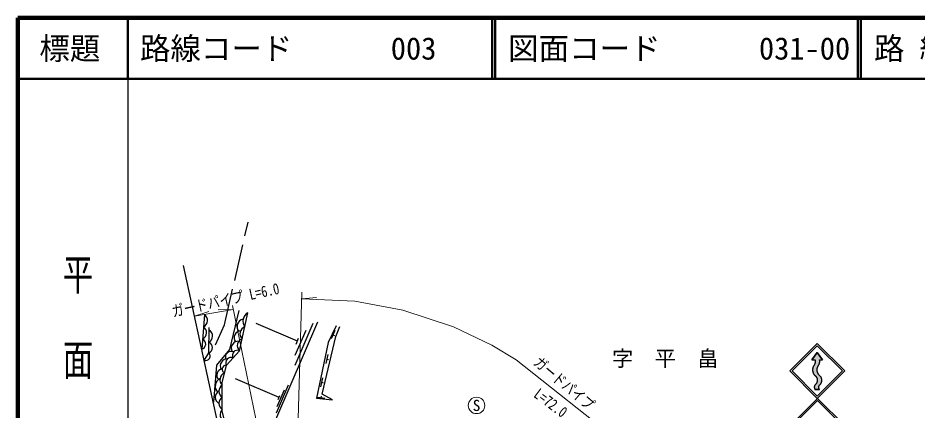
# Model space of a CAD drawing. Units: millimetres at full size, sheet at 1:1000; details may follow other scales. Extents: x 40000 to 680000, y 20000 to 380000.
# Drawn here: x 40000 to 187445, y 315648 to 380000 of the extents above; entities that cross this region are included whole.
import ezdxf
from ezdxf.enums import TextEntityAlignment as Align

# ---------------------------------------------------------------- set-up
doc = ezdxf.new("R2010")
doc.units = ezdxf.units.MM
doc.header["$LTSCALE"] = 1000
doc.linetypes.add('DASHED', pattern=[7.5, 6, -1.5])
for name, color, linetype, lineweight in [('M-BGD', 7, 'Continuous', 25), ('M-BMK-OTRS', 5, 'Continuous', 25), ('M-BMK-ROW', 30, 'DASHED', 25), ('M-STR-HTXT', 7, 'Continuous', 13), ('M-STR-STRC', 7, 'Continuous', 25), ('M-TTL', 2, 'Continuous', 140), ('M-TTL-BAND', 7, 'Continuous', 25), ('M-TTL-LINE', 7, 'Continuous', 50)]:
    doc.layers.add(name, color=color, linetype=linetype, lineweight=lineweight)
doc.layers.add('M-BMK-HTXT', color=7, linetype='Continuous')
doc.layers.add('M-TTL-TXT', color=7, linetype='Continuous')
doc.styles.add('@ＭＳ ゴシック', font='')
doc.styles.add('ＭＳ ゴシック', font='')
doc.styles.get('@ＭＳ ゴシック').set_extended_font_data('@MS Gothic')
doc.styles.get('ＭＳ ゴシック').set_extended_font_data('MS Gothic')

msp = doc.modelspace()

# ---------------------------------------------------------------- hatches: boundary and pattern name
at = {"layer": 'M-STR-STRC'}
msp.add_hatch(color=256, dxfattribs=at).paths.add_polyline_path([(171065, 322215), (171065, 322267), (171066, 322318), (171070, 322369), (171076, 322420), (171084, 322471), (171094, 322521), (171106, 322571), (171120, 322620), (171136, 322669), (171153, 322717), (171173, 322764), (171194, 322811), (171217, 322857), (171242, 322901), (171269, 322945), (171280, 322962), (171306, 323001), (171330, 323041), (171352, 323082), (171373, 323124), (171393, 323167), (171410, 323210), (171426, 323254), (171440, 323299), (171452, 323344), (171463, 323390), (171472, 323436), (171479, 323482), (171484, 323529), (171487, 323576), (171489, 323623), (171488, 323670), (171486, 323716), (171482, 323763), (171476, 323810), (171468, 323856), (171467, 323861), (171967, 323861), (171092, 325111), (170217, 323861), (170717, 323861), (170725, 323815), (170731, 323768), (170736, 323722), (170738, 323675), (170739, 323628), (170737, 323581), (170734, 323534), (170729, 323488), (170723, 323441), (170714, 323395), (170704, 323350), (170692, 323304), (170678, 323260), (170662, 323215), (170645, 323172), (170626, 323129), (170605, 323087), (170582, 323046), (170558, 323005), (170533, 322966), (170530, 322962), (170502, 322918), (170477, 322874), (170453, 322829), (170431, 322782), (170411, 322735), (170392, 322687), (170376, 322639), (170361, 322590), (170349, 322540), (170338, 322490), (170329, 322439), (170322, 322388), (170318, 322337), (170315, 322286), (170314, 322235), (170316, 322184), (170319, 322132), (170324, 322081), (170332, 322031), (170341, 321980), (170352, 321930), (170366, 321881), (170381, 321832), (170398, 321784), (170417, 321736), (170438, 321689), (170460, 321643), (170485, 321598), (170511, 321554), (170539, 321511), (170569, 321469), (170600, 321428), (170633, 321389), (170667, 321351), (170703, 321314), (170717, 321300), (170747, 321276), (170775, 321251), (170803, 321226), (170829, 321199), (170855, 321171), (170879, 321142), (170902, 321112), (170924, 321081), (170945, 321050), (170964, 321017), (170982, 320984), (170999, 320950), (171015, 320916), (171029, 320881), (171042, 320845), (171053, 320809), (171063, 320773), (171072, 320736), (171079, 320699), (171084, 320662), (171088, 320624), (171091, 320586), (171092, 320549), (171092, 320511), (171090, 320473), (171087, 320435), (171082, 320398), (171076, 320361), (171068, 320324), (171059, 320287), (171049, 320251), (171037, 320215), (171023, 320180), (171009, 320145), (170992, 320111), (170975, 320077), (170956, 320044), (170936, 320012), (170915, 319981), (170893, 319951), (170869, 319921), (170844, 319893), (170818, 319865), (170791, 319839), (170763, 319813), (170734, 319789), (170717, 319775), (170703, 319754), (170689, 319733), (170676, 319711), (170664, 319688), (170653, 319666), (170643, 319642), (170634, 319618), (170625, 319594), (170618, 319570), (170611, 319545), (170606, 319520), (170602, 319495), (170598, 319470), (170596, 319445), (170594, 319419), (170594, 319394), (170594, 319368), (170596, 319343), (170598, 319317), (170602, 319292), (170606, 319267), (170612, 319242), (170618, 319217), (170626, 319193), (170634, 319169), (170643, 319145), (170654, 319122), (170665, 319099), (170677, 319077), (170690, 319055), (170703, 319033), (170717, 319013), (171467, 319013), (171446, 319043), (171421, 319084), (171399, 319127), (171380, 319172), (171365, 319218), (171354, 319266), (171347, 319314), (171343, 319362), (171343, 319411), (171347, 319459), (171355, 319507), (171366, 319554), (171381, 319600), (171400, 319645), (171422, 319688), (171447, 319729), (171468, 319757), (171497, 319782), (171526, 319807), (171554, 319834), (171581, 319862), (171606, 319890), (171631, 319920), (171654, 319951), (171676, 319982), (171697, 320015), (171717, 320048), (171735, 320082), (171752, 320117), (171767, 320152), (171781, 320188), (171794, 320224), (171805, 320261), (171815, 320298), (171823, 320336), (171830, 320374), (171835, 320412), (171839, 320450), (171842, 320489), (171842, 320527), (171842, 320566), (171839, 320604), (171836, 320643), (171830, 320681), (171824, 320719), (171815, 320757), (171806, 320794), (171795, 320831), (171782, 320867), (171768, 320903), (171753, 320938), (171736, 320973), (171718, 321007), (171698, 321040), (171678, 321073), (171656, 321104), (171632, 321135), (171608, 321165), (171582, 321194), (171556, 321222), (171528, 321248), (171499, 321274), (171469, 321298), (171467, 321301), (171430, 321337), (171395, 321375), (171362, 321413), (171330, 321454), (171300, 321495), (171271, 321538), (171245, 321581), (171220, 321626), (171196, 321672), (171175, 321718), (171155, 321765), (171137, 321813), (171121, 321862), (171107, 321912), (171095, 321961), (171085, 322012), (171077, 322062), (171071, 322113), (171067, 322164)])

# ---------------------------------------------------------------- linework, layer by layer
at = {"layer": 'M-BGD'}
for p, q in [((70596, 331310), (70146, 325625)), ((85818, 326948), (79061, 329850)), ((85441, 323029), (88401, 329920)), ((85482, 324644), (87258, 328779)), ((85611, 326466), (86026, 327430)), ((91988, 328689), (91339, 327336)), ((91664, 328013), (91934, 327883)), ((90815, 324749), (90503, 323281)), ((90659, 324015), (90953, 323953)), ((82817, 317698), (75672, 320767)), ((89940, 320932), (89628, 319465)), ((89784, 320199), (90077, 320136)), ((82382, 315165), (84355, 319759)), ((82501, 316202), (83685, 318958)), ((82679, 317377), (82955, 318020)), ((89137, 317737), (90331, 317619)), ((89734, 317678), (89758, 317917))]:
    msp.add_line(p, q, dxfattribs=at)
for points in [[(76199, 332002), (74692, 325610), (72537, 323009), (72052, 316915)], [(75397, 307940), (73512, 315483), (73504, 320096), (74185, 323006), (76342, 325390), (77720, 331613)], [(70548, 323787), (71309, 325050), (71366, 329207)], [(77109, 308209), (80078, 309018), (89153, 330151)], [(92202, 329484), (90883, 326732), (88940, 317592), (91568, 317331), (89883, 318244), (92113, 327741), (92811, 329342)]]:
    msp.add_lwpolyline(points, dxfattribs=at)
for centre, radius, start, end in [((69930, 330360), 1160, 295.96377, 54.99339), ((77202, 329324), 1289, 103.33093, 215.72353), ((78387, 330249), 1518, 116.07159, 218.95678), ((69772, 328366), 1160, 295.96377, 54.99339), ((77565, 328192), 1160, 107.99937, 227.029), ((70757, 327767), 1160, 299.70739, 58.73701), ((76625, 327510), 1160, 95.91886, 214.94848), ((77133, 326239), 1160, 107.99937, 227.029), ((69866, 326501), 920, 287.71598, 63.24119), ((70968, 325909), 925, 291.66549, 66.77892), ((76142, 325783), 1160, 86.49525, 205.52487), ((70766, 324516), 761, 253.36512, 44.51729), ((75006, 324298), 989, 66.28541, 196.39218), ((76009, 324607), 851, 67.00547, 208.70706), ((74334, 322892), 1160, 88.31075, 207.34037), ((74130, 322338), 670, 85.29752, 248.37112), ((74931, 323415), 851, 67.00547, 208.70706), ((73612, 321399), 1008, 98.55106, 227.22241), ((74279, 320616), 1168, 109.84521, 228.45579), ((73697, 319554), 1348, 115.29619, 224.99813), ((73525, 317742), 1160, 120.5848, 239.61442), ((74095, 318743), 1160, 120.5848, 239.61442), ((74098, 316743), 1160, 120.5848, 239.61442), ((74325, 314882), 1184, 133.41583, 251.1234)]:
    msp.add_arc(centre, radius, start, end, dxfattribs=at)
at = {"layer": 'M-BMK-OTRS'}
msp.add_line((84711, 259064), (67134, 339389), dxfattribs=at)
at = {"layer": 'M-BMK-ROW'}
msp.add_lwpolyline([(72393, 326375), (73859, 329615), (77741, 346470)], dxfattribs=at)
at = {"layer": 'M-STR-HTXT'}
for p, q in [((85837, 310795), (86570, 335016)), ((86537, 333903), (88981, 334132)), ((68959, 331051), (75297, 332147)), ((68959, 331051), (71296, 331802)), ((75297, 332147), (72843, 332069)), ((79688, 310854), (75162, 332802))]:
    msp.add_line(p, q, dxfattribs=at)
msp.add_lwpolyline([(86537, 333903), (95249, 333499), (103101, 332055), (111404, 329303), (117709, 326309), (121680, 323873), (138840, 310306), (146472, 304304), (149736, 302574), (154372, 300677)], dxfattribs=at)
msp.add_circle((115203, 316403), 1350, dxfattribs=at)
at = {"layer": 'M-STR-STRC'}
for p, q in [((166593, 322063), (171093, 326563)), ((166947, 322063), (171093, 326209)), ((175593, 322062), (171093, 326563)), ((175240, 322062), (171093, 326209)), ((170217, 323861), (171092, 325111)), ((171092, 325111), (171967, 323861)), ((170217, 323861), (170717, 323861)), ((171467, 323861), (171967, 323861)), ((166593, 322063), (171093, 317562)), ((166947, 322063), (171093, 317916)), ((171093, 317562), (175593, 322062)), ((171093, 317916), (175240, 322062)), ((171467, 319013), (170717, 319013)), ((166640, 313054), (171140, 317554)), ((166993, 313054), (171140, 317201)), ((175640, 313054), (171140, 317554)), ((175286, 313054), (171140, 317201))]:
    msp.add_line(p, q, dxfattribs=at)
msp.add_lwpolyline([(171092, 325111), (170217, 323861), (170717, 323861), (170725, 323815), (170731, 323768), (170736, 323722), (170738, 323675), (170739, 323628), (170737, 323581), (170734, 323534), (170729, 323488), (170723, 323441), (170714, 323395), (170704, 323350), (170692, 323304), (170678, 323260), (170662, 323215), (170645, 323172), (170626, 323129), (170605, 323087), (170582, 323046), (170558, 323005), (170533, 322966), (170530, 322962), (170502, 322918), (170477, 322874), (170453, 322829), (170431, 322782), (170411, 322735), (170392, 322687), (170376, 322639), (170361, 322590), (170349, 322540), (170338, 322490), (170329, 322439), (170322, 322388), (170318, 322337), (170315, 322286), (170314, 322235), (170316, 322184), (170319, 322132), (170324, 322081), (170332, 322031), (170341, 321980), (170352, 321930), (170366, 321881), (170381, 321832), (170398, 321784), (170417, 321736), (170438, 321689), (170460, 321643), (170485, 321598), (170511, 321554), (170539, 321511), (170569, 321469), (170600, 321428), (170633, 321389), (170667, 321351), (170703, 321314), (170717, 321300), (170747, 321276), (170775, 321251), (170803, 321226), (170829, 321199), (170855, 321171), (170879, 321142), (170902, 321112), (170924, 321081), (170945, 321050), (170964, 321017), (170982, 320984), (170999, 320950), (171015, 320916), (171029, 320881), (171042, 320845), (171053, 320809), (171063, 320773), (171072, 320736), (171079, 320699), (171084, 320662), (171088, 320624), (171091, 320586), (171092, 320549), (171092, 320511), (171090, 320473), (171087, 320435), (171082, 320398), (171076, 320361), (171068, 320324), (171059, 320287), (171049, 320251), (171037, 320215), (171023, 320180), (171009, 320145), (170992, 320111), (170975, 320077), (170956, 320044), (170936, 320012), (170915, 319981), (170893, 319951), (170869, 319921), (170844, 319893), (170818, 319865), (170791, 319839), (170763, 319813), (170734, 319789), (170717, 319775), (170703, 319754), (170689, 319733), (170676, 319711), (170664, 319688), (170653, 319666), (170643, 319642), (170634, 319618), (170625, 319594), (170618, 319570), (170611, 319545), (170606, 319520), (170602, 319495), (170598, 319470), (170596, 319445), (170594, 319419), (170594, 319394), (170594, 319368), (170596, 319343), (170598, 319317), (170602, 319292), (170606, 319267), (170612, 319242), (170618, 319217), (170626, 319193), (170634, 319169), (170643, 319145), (170654, 319122), (170665, 319099), (170677, 319077), (170690, 319055), (170703, 319033), (170717, 319013), (171467, 319013), (171453, 319033), (171440, 319053), (171427, 319074), (171415, 319095), (171404, 319117), (171394, 319139), (171385, 319161), (171377, 319184), (171369, 319207), (171363, 319230), (171357, 319254), (171352, 319278), (171349, 319302), (171346, 319326), (171344, 319350), (171343, 319374), (171343, 319398), (171344, 319423), (171346, 319447), (171349, 319471), (171353, 319495), (171358, 319519), (171363, 319542), (171370, 319566), (171377, 319589), (171386, 319611), (171395, 319634), (171405, 319656), (171416, 319677), (171428, 319699), (171441, 319719), (171455, 319739), (171468, 319757), (171497, 319782), (171526, 319807), (171554, 319834), (171581, 319862), (171606, 319890), (171631, 319920), (171654, 319951), (171676, 319982), (171697, 320015), (171717, 320048), (171735, 320082), (171752, 320117), (171767, 320152), (171781, 320188), (171794, 320224), (171805, 320261), (171815, 320298), (171823, 320336), (171830, 320374), (171835, 320412), (171839, 320450), (171842, 320489), (171842, 320527), (171842, 320566), (171839, 320604), (171836, 320643), (171830, 320681), (171824, 320719), (171815, 320757), (171806, 320794), (171795, 320831), (171782, 320867), (171768, 320903), (171753, 320938), (171736, 320973), (171718, 321007), (171698, 321040), (171678, 321073), (171656, 321104), (171632, 321135), (171608, 321165), (171582, 321194), (171556, 321222), (171528, 321248), (171499, 321274), (171469, 321298), (171467, 321301), (171430, 321337), (171395, 321375), (171362, 321413), (171330, 321454), (171300, 321495), (171271, 321538), (171245, 321581), (171220, 321626), (171196, 321672), (171175, 321718), (171155, 321765), (171137, 321813), (171121, 321862), (171107, 321912), (171095, 321961), (171085, 322012), (171077, 322062), (171071, 322113), (171067, 322164), (171065, 322215), (171065, 322267), (171066, 322318), (171070, 322369), (171076, 322420), (171084, 322471), (171094, 322521), (171106, 322571), (171120, 322620), (171136, 322669), (171153, 322717), (171173, 322764), (171194, 322811), (171217, 322857), (171242, 322901), (171269, 322945), (171280, 322962), (171306, 323001), (171330, 323041), (171352, 323082), (171373, 323124), (171393, 323167), (171410, 323210), (171426, 323254), (171440, 323299), (171452, 323344), (171463, 323390), (171472, 323436), (171479, 323482), (171484, 323529), (171487, 323576), (171489, 323623), (171488, 323670), (171486, 323716), (171482, 323763), (171476, 323810), (171468, 323856), (171467, 323861), (171967, 323861)], close=True, dxfattribs=at)
at = {"layer": 'M-TTL'}
for p, q in [((40000, 380000), (40000, 20000)), ((680000, 380000), (40000, 380000))]:
    msp.add_line(p, q, dxfattribs=at)
at = {"layer": 'M-TTL-BAND'}
msp.add_line((58000, 370000), (58000, 20000), dxfattribs=at)
at = {"layer": 'M-TTL-LINE'}
for p, q in [((58000, 380000), (58000, 370000)), ((117750, 380000), (117750, 370000)), ((118250, 380000), (118250, 370000)), ((177750, 380000), (177750, 370000)), ((178250, 380000), (178250, 370000)), ((40000, 370000), (680000, 370000))]:
    msp.add_line(p, q, dxfattribs=at)

# ---------------------------------------------------------------- texts
at = {"layer": 'M-BMK-HTXT', "style": 'ＭＳ ゴシック'}
msp.add_text('字\u3000平\u3000畠', height=2566, dxfattribs=at).set_placement((146158, 324115), align=Align.MIDDLE_CENTER)
at = {"layer": 'M-STR-HTXT', "style": 'ＭＳ ゴシック', "width": 0.8}
for s, rotation, p in [('ガードパイプ L=6.0', 12.379, (74336, 332300)), ('ガードパイプ', 319.892, (128647, 318920)), ('L=72.0', 323.136, (126493, 315657))]:
    msp.add_text(s, height=1833, rotation=rotation, dxfattribs=at).set_placement(p, align=Align.BOTTOM_CENTER)
at = {"layer": 'M-STR-HTXT', "style": 'ＭＳ ゴシック'}
msp.add_text('S', height=1833, dxfattribs=at).set_placement((115203, 316403), align=Align.MIDDLE_CENTER)
at = {"layer": 'M-TTL-BAND', "style": '@ＭＳ ゴシック', "width": 1.4}
msp.add_text('平  面  図', height=3666, rotation=270, dxfattribs=at).set_placement((49777, 306475), align=Align.MIDDLE_RIGHT)
at = {"layer": 'M-TTL-TXT', "style": 'ＭＳ ゴシック'}
msp.add_text('標題', height=3666, dxfattribs=at).set_placement((48500, 375000), align=Align.MIDDLE_CENTER)
for s, p in [('路線コード', (60000, 375000)), ('003', (101142, 375000)), ('図面コード', (120380, 375000)), ('031-00', (161521, 375000)), ('路 線 名', (180380, 375000))]:
    msp.add_text(s, height=3666, dxfattribs=at).set_placement(p, align=Align.MIDDLE_LEFT)

doc.saveas('drawing.dxf')
